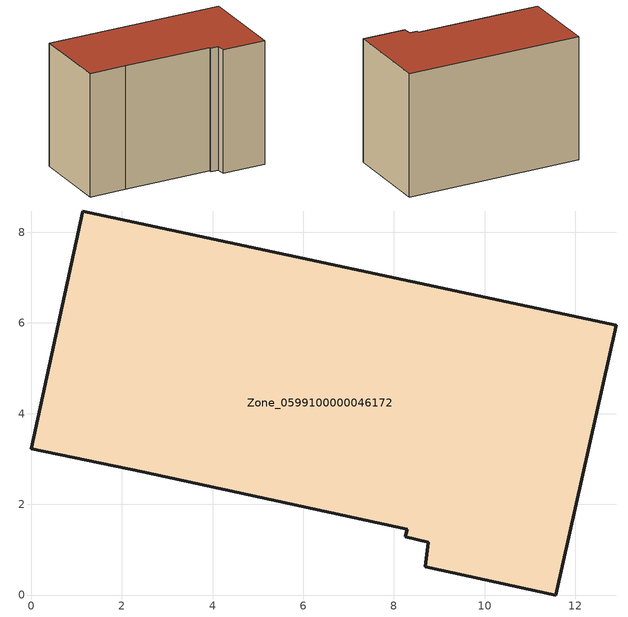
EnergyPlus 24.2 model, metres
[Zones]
Zone_0599100000046172
 floor ground (C_G): 8.26,1.29 8.29,1.45 2.45,2.72 0,3.23 1.14,8.47 12.9,5.95 11.56,0 8.69,0.62 8.76,1.16 z0
 wall outside (C_F): 12.9,5.95 1.14,8.47 0,3.23 2.45,2.72 8.29,1.45 8.26,1.29 8.76,1.16 8.69,0.62 11.56,0 12.9,5.95 z0:8.39
 roof outside (C_R): 8.29,1.45 8.26,1.29 8.76,1.16 8.69,0.62 11.56,0 12.9,5.95 1.14,8.47 0,3.23 2.45,2.72 z8.39
[BUILDING]
Pand.0599100000046172: North Axis=0; Terrain=City; Loads Convergence Tolerance Value=0.04; Temperature Convergence Tolerance Value=0.4; Solar Distribution=FullExterior; Maximum Number of Warmup Days=25; Minimum Number of Warmup Days=1
[Site:Location]
Rotterdam.The.Hague.AP_ZH_NLD Design_Conditions: Latitude=51.96; Longitude=4.45; Time Zone=1; Elevation=-4.5
[SITE:GROUNDTEMPERATURE:BUILDINGSURFACE]
18, 18, 18, 18, 18, 18, 18, 18, 18, 18, 18, 18
[MATERIAL] Thermal Absorptance=0.9; Solar Absorptance=0.7; Visible Absorptance=0.7
Name | Roughness | Thickness | Conductivity | Density | Specific Heat
G.TC.1975-1991 | MediumSmooth | 0.15 | 0.288461 | 540 | 1210
F.TC.1975-1991 | Rough | 0.3 | 0.230769 | 1920 | 840
R.TC.1975-1991 | MediumRough | 0.2 | 0.153846 | 1500 | 1000
[CONSTRUCTION]
C_G: G.TC.1975-1991
C_F: F.TC.1975-1991
C_R: R.TC.1975-1991
[ZONE]
Zone_0599100000046172: Type=1; Multiplier=1; Ceiling Height=Autocalculate; Volume=Autocalculate; Floor Area=autocalculate; Part of Total Floor Area=Yes
[ZONEINFILTRATION:DESIGNFLOWRATE]
Infil_Zone_0599100000046172: Zone or ZoneList or Space or SpaceList=Zone_0599100000046172; Schedule=AlwaysOn; Design Flow Rate Calculation Method=Flow/Area; Flow Rate per Floor Area=0.003; Constant Term Coefficient=1; Temperature Term Coefficient=0; Velocity Term Coefficient=0; Velocity Squared Term Coefficient=0
[HVACTEMPLATE:ZONE:IDEALLOADSAIRSYSTEM]
Zone_0599100000046172: Maximum Heating Supply Air Temperature=50; Minimum Cooling Supply Air Temperature=13; Maximum Heating Supply Air Humidity Ratio=0.0156; Minimum Cooling Supply Air Humidity Ratio=0.0077; Heating Limit=NoLimit; Cooling Limit=NoLimit; Dehumidification Control Type=ConstantSensibleHeatRatio; Cooling Sensible Heat Ratio=0.7; Dehumidification Setpoint=60; Humidification Control Type=None; Humidification Setpoint=30; Outdoor Air Method=None; Outdoor Air Flow Rate per Person=0.00944; Outdoor Air Flow Rate per Zone Floor Area=0; Outdoor Air Flow Rate per Zone=0; Demand Controlled Ventilation Type=None; Outdoor Air Economizer Type=NoEconomizer; Heat Recovery Type=None; Sensible Heat Recovery Effectiveness=0.7; Latent Heat Recovery Effectiveness=0.65
[ZONECONTROL:THERMOSTAT]
ThermostatControl_Zone_0599100000046172: Zone or ZoneList=Zone_0599100000046172; Control Type Schedule=DualSetpointControlType; Control 1=Thermostat_Zone_0599100000046172; Temperature Difference Between Cutout And Setpoint=0
[THERMOSTATSETPOINT:DUALSETPOINT]
Thermostat_Zone_0599100000046172: Heating Setpoint Temperature Schedule=HeatingSetpoint_Zone_0599100000046172; Cooling Setpoint Temperature Schedule=CoolingSetpoint_Zone_0599100000046172
[SCHEDULE:COMPACT]
HeatingSetpoint_Zone_0599100000046172: Through: 12/31, For: AllDays, Until: 24:00, 21
CoolingSetpoint_Zone_0599100000046172: Through: 12/31, For: AllDays, Until: 24:00, 24
DualSetpointControlType: Through: 12/31, For: AllDays, Until: 24:00, 4
AlwaysOn: Through: 12/31, For: AllDays, Until: 24:00, 1
